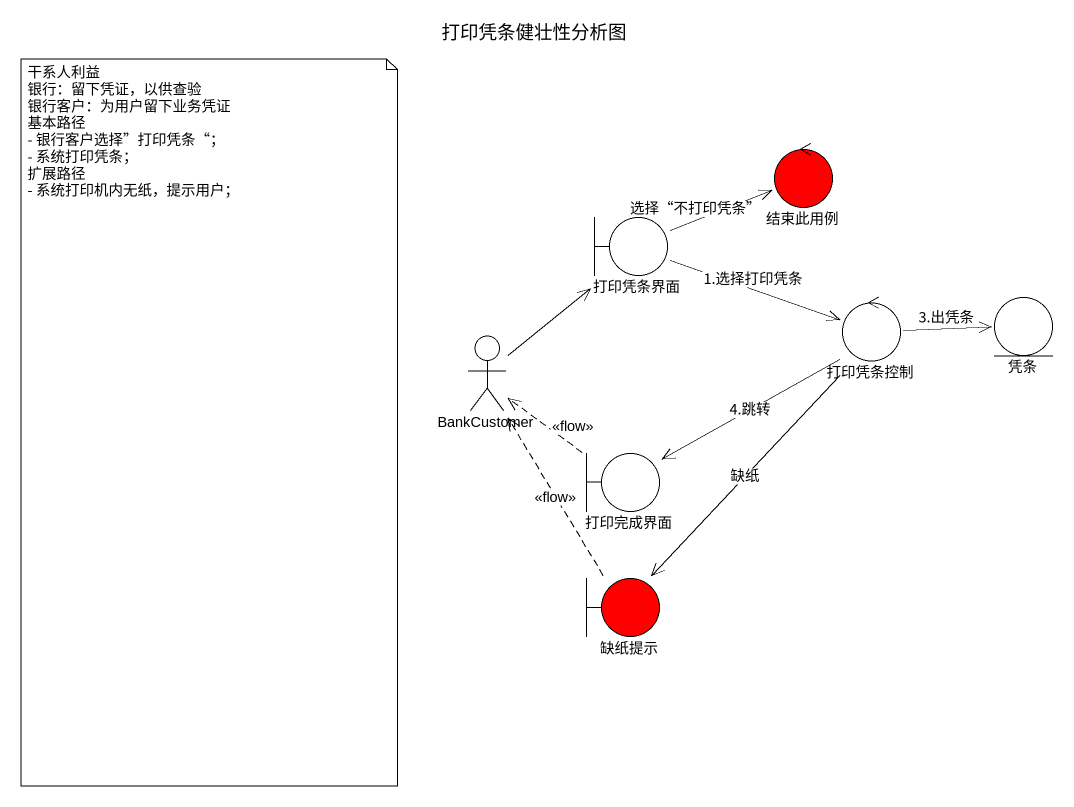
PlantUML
@startuml
title 打印凭条健壮性分析图
control 结束此用例 #FF0000
boundary 打印凭条界面
actor BankCustomer
control 打印凭条控制
entity 凭条
boundary 打印完成界面
boundary 缺纸提示 #FF0000
打印凭条界面 -right-> 结束此用例 : 选择“不打印凭条”
打印凭条界面 -right-> 打印凭条控制 : 1.选择打印凭条
BankCustomer -up-> 打印凭条界面
打印凭条控制 -right-> 凭条 : 3.出凭条
打印凭条控制 --> 打印完成界面 : 4.跳转
打印凭条控制 --> 缺纸提示 : 缺纸
打印完成界面 .up.> BankCustomer : <<flow>>
缺纸提示 .up.> BankCustomer : <<flow>>
note as N1
  干系人利益
  银行：留下凭证，以供查验
  银行客户：为用户留下业务凭证
  基本路径
  - 银行客户选择”打印凭条“；
  - 系统打印凭条；
  扩展路径
  - 系统打印机内无纸，提示用户；
end note
@enduml
